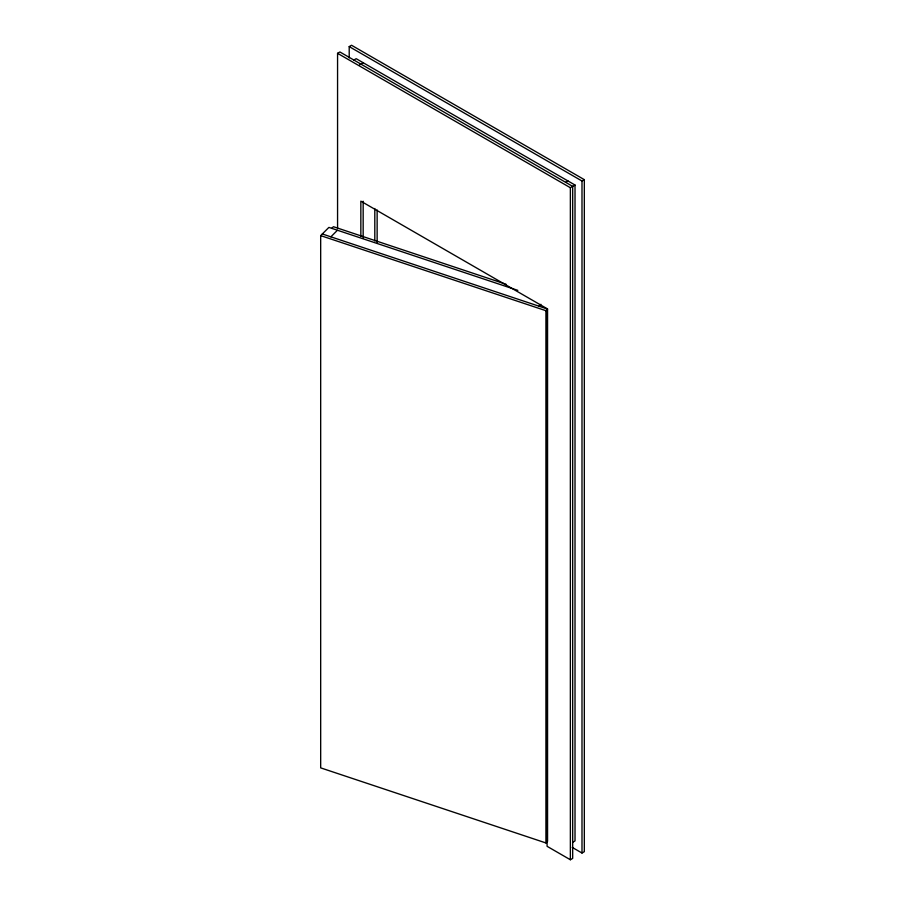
<?xml version="1.0" encoding="UTF-8"?>
<svg xmlns="http://www.w3.org/2000/svg" width="905" height="905" viewBox="0 0 905 905"><rect width="100%" height="100%" fill="white"/><g stroke="black" fill="none" stroke-linecap="round" stroke-linejoin="round"><path stroke-width="1.36" d="M322.316 233.976L547.559 309.058L547.559 841.299L545.919 842.951L320.675 767.87L320.675 235.617L328.9 227.393L517.83 290.369M331.75 228.343L333.402 226.691L506.087 284.261M330.868 236.827L337.452 230.243M539.007 306.207L540.885 304.318M545.919 842.951L545.919 310.698L547.559 309.058M337.565 228.377L337.565 53.316L339.895 51.97L572.684 186.373L572.684 858.404L570.365 859.75L547.084 846.311L547.084 308.684L360.846 201.159L360.846 236.443M349.206 57.886L349.206 46.596L351.525 45.25L584.325 179.654L584.325 851.684L581.994 853.03L572.243 847.397M353.855 60.035L356.185 58.689L575.014 185.027L575.014 840.937L572.684 842.272M359.681 64.741L363.165 62.728M565.704 182.346L568.035 181M337.565 53.316L570.365 187.72L575.014 185.027M349.206 46.596L581.994 181L584.325 179.654M320.675 235.617L545.919 310.698M581.994 181L581.994 853.03M570.365 187.72L570.365 859.75M377.136 209.96L377.136 242.416M374.806 208.489L374.806 240.945M363.165 201.227L363.165 238.004"/></g></svg>
